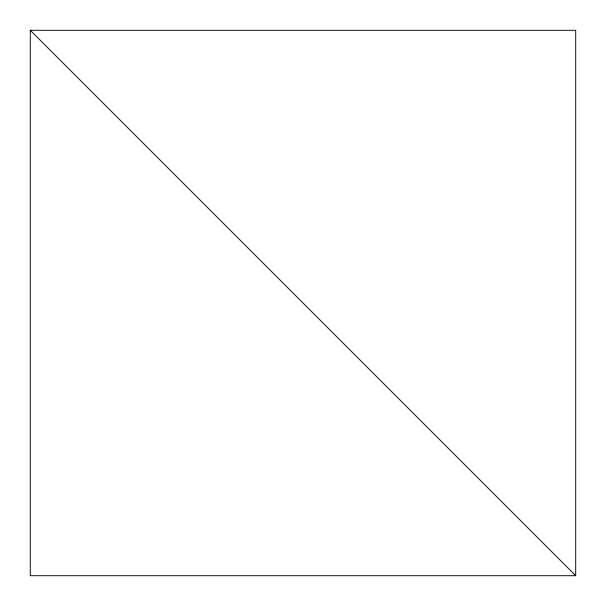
<?xml version="1.0" encoding="UTF-8"?>
<svg xmlns="http://www.w3.org/2000/svg" width="606" height="606" viewBox="0 0 606 606"><rect width="100%" height="100%" fill="white"/><g stroke="black" fill="none" stroke-linecap="round" stroke-linejoin="round"><path stroke-width="0.91" d="M30.3 30.3L575.7 30.3L575.7 575.7L30.3 575.7L30.3 30.3L575.7 575.7"/></g></svg>
